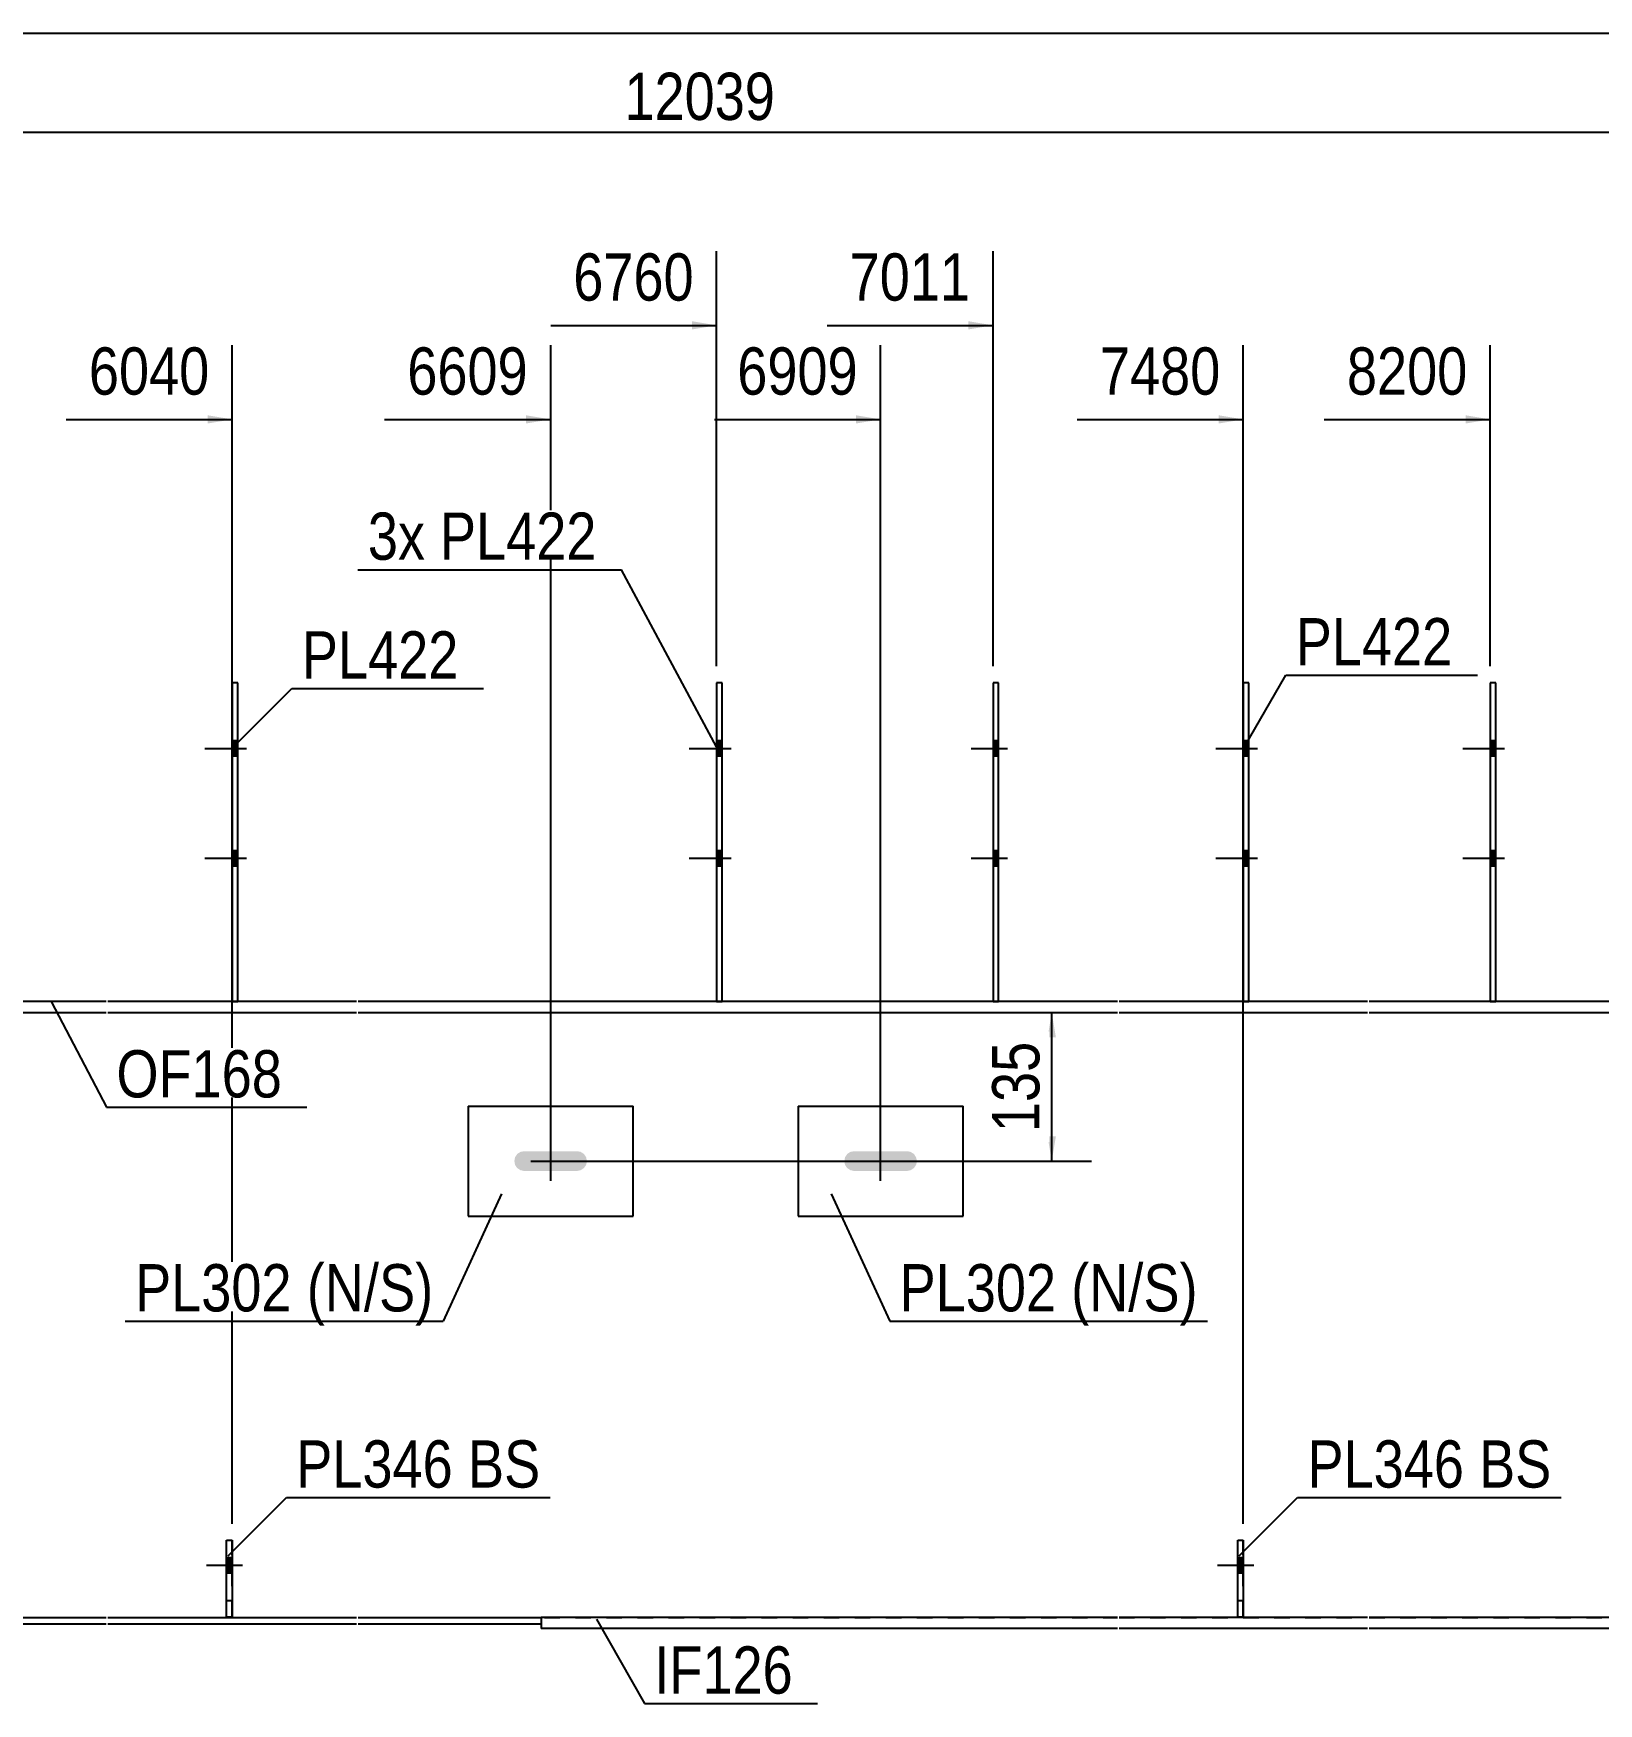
# Model space of a CAD drawing. Header units: millimetres. Extents: x -20 to 383, y -199 to 78.
# Drawn here: x 133.2 to 228, y -23.6 to 77.7 of the extents above; entities that cross this region are included whole.
import ezdxf

# ---------------------------------------------------------------- set-up
doc = ezdxf.new("R2010")
doc.units = ezdxf.units.MM
doc.linetypes.add('DXK_LINE_DOT1', pattern=[1.8814, 0.9407, -0.9407])
doc.linetypes.add('DXK_LINE_DOT2', pattern=[3.9198, 1.9599, -1.9599])
doc.styles.add('Arial Narrow', font='ARIALN.TTF', dxfattribs={"height": 0.2})

# ---------------------------------------------------------------- blocks, each defined once
blk = doc.blocks.new('Unknown-623588473-1210')
at = {"color": 5, "linetype": 'Continuous'}
blk.add_line((382.97, 77.69), (-17.03, 77.69), dxfattribs=at)
blk = doc.blocks.new('Part-623588473-1851 - 1523')
at = {"color": 2, "linetype": 'Continuous'}
for p, q in [((159.53, 12.67), (169.53, 12.67)), ((159.53, 12.67), (159.53, 6)), ((169.53, 6), (169.53, 12.67)), ((159.53, 6), (169.53, 6))]:
    blk.add_line(p, q, dxfattribs=at)
blk = doc.blocks.new('Part-623588473-1596 - 1523')
at = {"color": 2, "linetype": 'Continuous'}
for p, q in [((97.95, -18.73), (97.95, -18.33)), ((97.95, -18.33), (109.19, -18.33)), ((109.19, -18.73), (97.95, -18.73)), ((109.29, -18.33), (124.16, -18.33)), ((124.16, -18.73), (109.29, -18.73)), ((124.26, -18.33), (137.59, -18.33)), ((137.59, -18.73), (124.26, -18.73)), ((137.69, -18.33), (152.76, -18.33)), ((152.76, -18.73), (137.69, -18.73)), ((152.86, -18.33), (163.95, -18.33)), ((163.95, -18.73), (152.86, -18.73)), ((163.95, -18.33), (163.95, -18.73))]:
    blk.add_line(p, q, dxfattribs=at)
blk = doc.blocks.new('Part-623588473-2082 - 1523')
at = {"color": 2, "linetype": 'Continuous'}
for p, q in [((206.84, 38.33), (206.51, 38.33)), ((206.51, 38.33), (206.51, 19)), ((206.84, 19), (206.84, 38.33))]:
    blk.add_line(p, q, dxfattribs=at)
at = {"color": 7, "linetype": 'DXK_LINE_DOT1'}
blk.add_line((206.51, 19), (206.84, 19), dxfattribs=at)
blk = doc.blocks.new('Bolt-623588473-2252 - 1523')
at = {"linetype": 'Continuous'}
for points in [[(221.81, 33.87), (221.81, 34.8), (221.48, 34.8), (221.48, 33.87)], [(221.81, 33.87), (221.81, 34.8), (221.48, 34.8), (221.48, 33.87)], [(221.81, 27.2), (221.81, 28.13), (221.48, 28.13), (221.48, 27.2)], [(221.81, 27.2), (221.81, 28.13), (221.48, 28.13), (221.48, 27.2)]]:
    blk.add_hatch(color=3, dxfattribs=at).paths.add_polyline_path(points)
at = {"color": 3, "linetype": 'Continuous'}
for p, q in [((221.81, 34.8), (221.48, 34.8)), ((221.81, 34.8), (221.48, 34.8)), ((222.34, 34.33), (219.81, 34.33)), ((222.34, 34.33), (219.81, 34.33)), ((221.81, 33.87), (221.48, 33.87)), ((221.81, 33.87), (221.48, 33.87)), ((222.34, 27.67), (219.81, 27.67)), ((222.34, 27.67), (219.81, 27.67)), ((221.81, 28.13), (221.48, 28.13)), ((221.81, 28.13), (221.48, 28.13)), ((221.81, 27.2), (221.48, 27.2)), ((221.81, 27.2), (221.48, 27.2))]:
    blk.add_line(p, q, dxfattribs=at)
blk = doc.blocks.new('Part-623588473-1574 - 1523')
at = {"color": 2, "linetype": 'Continuous'}
for p, q in [((130.93, 19), (130.93, 18.33)), ((137.59, 19), (130.93, 19)), ((130.93, 18.33), (137.59, 18.33)), ((152.76, 19), (137.69, 19)), ((137.69, 18.33), (152.76, 18.33)), ((198.88, 19), (152.86, 19)), ((152.86, 18.33), (198.88, 18.33)), ((214.04, 19), (198.98, 19)), ((198.98, 18.33), (214.04, 18.33)), ((229.01, 19), (214.14, 19)), ((214.14, 18.33), (229.01, 18.33)), ((235.78, 19), (229.11, 19)), ((229.11, 18.33), (235.78, 18.33))]:
    blk.add_line(p, q, dxfattribs=at)
at = {"color": 7, "linetype": 'DXK_LINE_DOT1'}
blk.add_line((235.78, 18.33), (235.78, 19), dxfattribs=at)
blk = doc.blocks.new('Bolt-623588473-2145 - 1523')
at = {"linetype": 'Continuous'}
blk.add_hatch(color=3, dxfattribs=at).paths.add_polyline_path([(186.55, 8.91), (186.68, 9.1), (186.73, 9.33), (186.68, 9.56), (186.55, 9.76), (186.35, 9.89), (186.13, 9.93), (182.93, 9.93), (182.7, 9.89), (182.5, 9.76), (182.37, 9.56), (182.33, 9.33), (182.37, 9.1), (182.5, 8.91), (182.7, 8.78), (182.93, 8.73), (186.13, 8.73), (186.35, 8.78)])
at = {"color": 3, "linetype": 'Continuous'}
for p, q in [((184.53, 8.13), (184.53, 10.53)), ((183.33, 9.33), (185.73, 9.33))]:
    blk.add_line(p, q, dxfattribs=at)
blk = doc.blocks.new('Part-623588473-1645 - 1523')
at = {"color": 2, "linetype": 'Continuous'}
blk.add_line((84.52, 18.33), (84.52, -18.33), dxfattribs=at)
at = {"color": 7, "linetype": 'DXK_LINE_DOT1'}
for p, q in [((84.52, 18.33), (91.18, 18.33)), ((91.28, 18.33), (109.19, 18.33)), ((109.29, 18.33), (124.16, 18.33)), ((124.26, 18.33), (137.59, 18.33)), ((137.69, 18.33), (152.76, 18.33)), ((152.86, 18.33), (198.88, 18.33)), ((198.98, 18.33), (214.04, 18.33)), ((214.14, 18.33), (229.01, 18.33)), ((229.11, 18.33), (242.44, 18.33)), ((242.54, 18.33), (254.77, 18.33)), ((254.77, 18.33), (254.77, -18.33)), ((84.52, -18.33), (91.18, -18.33)), ((91.28, -18.33), (109.19, -18.33)), ((109.29, -18.33), (124.16, -18.33)), ((124.26, -18.33), (137.59, -18.33)), ((137.69, -18.33), (152.76, -18.33)), ((152.86, -18.33), (198.88, -18.33)), ((198.98, -18.33), (214.04, -18.33)), ((214.14, -18.33), (229.01, -18.33)), ((229.11, -18.33), (242.44, -18.33)), ((242.54, -18.33), (254.77, -18.33))]:
    blk.add_line(p, q, dxfattribs=at)
blk = doc.blocks.new('Part-623588473-1905 - 1523')
at = {"color": 2, "linetype": 'Continuous'}
for p, q in [((145.56, 38.33), (145.23, 38.33)), ((145.23, 38.33), (145.23, 19)), ((145.56, 19), (145.56, 38.33))]:
    blk.add_line(p, q, dxfattribs=at)
at = {"color": 7, "linetype": 'DXK_LINE_DOT1'}
blk.add_line((145.23, 19), (145.56, 19), dxfattribs=at)
blk = doc.blocks.new('Part-623588473-1846 - 1523')
at = {"color": 2, "linetype": 'Continuous'}
for p, q in [((179.53, 12.67), (189.53, 12.67)), ((179.53, 12.67), (179.53, 6)), ((189.53, 6), (189.53, 12.67)), ((179.53, 6), (189.53, 6))]:
    blk.add_line(p, q, dxfattribs=at)
blk = doc.blocks.new('Part-623588473-2087 - 1523')
at = {"color": 7, "linetype": 'DXK_LINE_DOT1'}
for p, q in [((206.18, -18.31), (206.18, -13.65)), ((206.18, -13.65), (206.51, -13.65)), ((206.51, -18.31), (206.51, -13.65)), ((206.18, -17.31), (206.51, -17.31)), ((206.51, -18.31), (206.18, -18.31))]:
    blk.add_line(p, q, dxfattribs=at)
blk = doc.blocks.new('Part-623588473-2052 - 1523')
at = {"color": 2, "linetype": 'Continuous'}
for p, q in [((144.89, -18.31), (144.89, -13.65)), ((144.89, -13.65), (145.23, -13.65)), ((145.23, -13.65), (145.23, -18.31)), ((145.23, -18.31), (144.89, -18.31))]:
    blk.add_line(p, q, dxfattribs=at)
blk = doc.blocks.new('Part-623588473-1937 - 1523')
at = {"color": 2, "linetype": 'Continuous'}
for p, q in [((221.81, 38.33), (221.48, 38.33)), ((221.48, 38.33), (221.48, 19)), ((221.81, 19), (221.81, 38.33))]:
    blk.add_line(p, q, dxfattribs=at)
at = {"color": 7, "linetype": 'DXK_LINE_DOT1'}
blk.add_line((221.48, 19), (221.81, 19), dxfattribs=at)
blk = doc.blocks.new('Part-623588473-2077 - 1523')
at = {"color": 2, "linetype": 'Continuous'}
for p, q in [((191.68, 38.33), (191.34, 38.33)), ((191.34, 38.33), (191.34, 19)), ((191.68, 19), (191.68, 38.33))]:
    blk.add_line(p, q, dxfattribs=at)
at = {"color": 7, "linetype": 'DXK_LINE_DOT1'}
blk.add_line((191.34, 19), (191.68, 19), dxfattribs=at)
blk = doc.blocks.new('Part-623588473-2008 - 1523')
at = {"color": 2, "linetype": 'Continuous'}
for p, q in [((198.88, -18.33), (163.95, -18.33)), ((163.95, -18.33), (163.95, -19)), ((198.88, -19), (163.95, -19)), ((214.04, -18.33), (198.98, -18.33)), ((214.04, -19), (198.98, -19)), ((229.01, -18.33), (214.14, -18.33)), ((229.01, -19), (214.14, -19)), ((242.44, -18.33), (229.11, -18.33)), ((242.44, -19), (229.11, -19)), ((254.77, -18.33), (242.54, -18.33)), ((254.74, -19), (242.54, -19)), ((261.43, -19.47), (254.74, -19)), ((254.77, -18.33), (261.43, -18.8)), ((261.53, -20.7), (268.27, -21.17)), ((268.22, -21.83), (261.53, -21.37))]:
    blk.add_line(p, q, dxfattribs=at)
at = {"color": 7, "linetype": 'DXK_LINE_DOT1'}
blk.add_line((268.27, -21.17), (268.22, -21.83), dxfattribs=at)
blk = doc.blocks.new('Part-623588473-2030 - 1523')
at = {"color": 7, "linetype": 'DXK_LINE_DOT1'}
for p, q in [((144.89, -18.31), (144.89, -13.65)), ((144.89, -13.65), (145.23, -13.65)), ((145.23, -18.31), (145.23, -13.65)), ((144.89, -17.31), (145.23, -17.31)), ((145.23, -18.31), (144.89, -18.31))]:
    blk.add_line(p, q, dxfattribs=at)
blk = doc.blocks.new('Part-623588473-2067 - 1523')
at = {"color": 2, "linetype": 'Continuous'}
for p, q in [((174.93, 38.33), (174.59, 38.33)), ((174.59, 38.33), (174.59, 19)), ((174.93, 19), (174.93, 38.33))]:
    blk.add_line(p, q, dxfattribs=at)
at = {"color": 7, "linetype": 'DXK_LINE_DOT1'}
blk.add_line((174.59, 19), (174.93, 19), dxfattribs=at)
blk = doc.blocks.new('Part-623588473-2092 - 1523')
at = {"color": 2, "linetype": 'Continuous'}
for p, q in [((206.18, -18.31), (206.18, -13.65)), ((206.18, -13.65), (206.51, -13.65)), ((206.51, -13.65), (206.51, -18.31)), ((206.51, -18.31), (206.18, -18.31))]:
    blk.add_line(p, q, dxfattribs=at)
blk = doc.blocks.new('Bolt-623588473-2146 - 1523')
at = {"linetype": 'Continuous'}
blk.add_hatch(color=3, dxfattribs=at).paths.add_polyline_path([(166.55, 8.91), (166.68, 9.1), (166.73, 9.33), (166.68, 9.56), (166.55, 9.76), (166.35, 9.89), (166.13, 9.93), (162.93, 9.93), (162.7, 9.89), (162.5, 9.76), (162.37, 9.56), (162.33, 9.33), (162.37, 9.1), (162.5, 8.91), (162.7, 8.78), (162.93, 8.73), (166.13, 8.73), (166.35, 8.78)])
at = {"color": 3, "linetype": 'Continuous'}
for p, q in [((164.53, 8.13), (164.53, 10.53)), ((163.33, 9.33), (165.73, 9.33))]:
    blk.add_line(p, q, dxfattribs=at)
blk = doc.blocks.new('Bolt-623588473-2239 - 1523')
at = {"linetype": 'Continuous'}
blk.add_hatch(color=3, dxfattribs=at).paths.add_polyline_path([(206.51, -15.65), (206.51, -14.71), (206.18, -14.71), (206.18, -15.65)])
at = {"color": 3, "linetype": 'Continuous'}
for p, q in [((207.14, -15.18), (204.94, -15.18)), ((206.51, -14.71), (206.18, -14.71)), ((206.51, -15.65), (206.18, -15.65))]:
    blk.add_line(p, q, dxfattribs=at)
blk = doc.blocks.new('Bolt-623588473-2240 - 1523')
at = {"color": 3, "linetype": 'DXK_LINE_DOT2'}
for p, q in [((207.14, -15.18), (204.94, -15.18)), ((206.51, -14.71), (206.18, -14.71)), ((206.51, -15.65), (206.18, -15.65))]:
    blk.add_line(p, q, dxfattribs=at)
blk = doc.blocks.new('Bolt-623588473-2241 - 1523')
at = {"linetype": 'Continuous'}
for points in [[(206.84, 33.87), (206.84, 34.8), (206.51, 34.8), (206.51, 33.87)], [(206.84, 33.87), (206.84, 34.8), (206.51, 34.8), (206.51, 33.87)], [(206.84, 27.2), (206.84, 28.13), (206.51, 28.13), (206.51, 27.2)], [(206.84, 27.2), (206.84, 28.13), (206.51, 28.13), (206.51, 27.2)]]:
    blk.add_hatch(color=3, dxfattribs=at).paths.add_polyline_path(points)
at = {"color": 3, "linetype": 'Continuous'}
for p, q in [((206.84, 34.8), (206.51, 34.8)), ((206.84, 34.8), (206.51, 34.8)), ((207.38, 34.33), (204.84, 34.33)), ((207.38, 34.33), (204.84, 34.33)), ((206.84, 33.87), (206.51, 33.87)), ((206.84, 33.87), (206.51, 33.87)), ((207.38, 27.67), (204.84, 27.67)), ((207.38, 27.67), (204.84, 27.67)), ((206.84, 28.13), (206.51, 28.13)), ((206.84, 28.13), (206.51, 28.13)), ((206.84, 27.2), (206.51, 27.2)), ((206.84, 27.2), (206.51, 27.2))]:
    blk.add_line(p, q, dxfattribs=at)
blk = doc.blocks.new('Bolt-623588473-2242 - 1523')
at = {"linetype": 'Continuous'}
for points in [[(191.68, 33.87), (191.68, 34.8), (191.34, 34.8), (191.34, 33.87)], [(191.68, 33.87), (191.68, 34.8), (191.34, 34.8), (191.34, 33.87)], [(191.68, 27.2), (191.68, 28.13), (191.34, 28.13), (191.34, 27.2)], [(191.68, 27.2), (191.68, 28.13), (191.34, 28.13), (191.34, 27.2)]]:
    blk.add_hatch(color=3, dxfattribs=at).paths.add_polyline_path(points)
at = {"color": 3, "linetype": 'Continuous'}
for p, q in [((191.68, 34.8), (191.34, 34.8)), ((191.68, 34.8), (191.34, 34.8)), ((192.21, 34.33), (190.01, 34.33)), ((192.21, 34.33), (190.01, 34.33)), ((191.68, 33.87), (191.34, 33.87)), ((191.68, 33.87), (191.34, 33.87)), ((192.21, 27.67), (190.01, 27.67)), ((192.21, 27.67), (190.01, 27.67)), ((191.68, 28.13), (191.34, 28.13)), ((191.68, 28.13), (191.34, 28.13)), ((191.68, 27.2), (191.34, 27.2)), ((191.68, 27.2), (191.34, 27.2))]:
    blk.add_line(p, q, dxfattribs=at)
blk = doc.blocks.new('Bolt-623588473-2244 - 1523')
at = {"linetype": 'Continuous'}
for points in [[(174.93, 33.87), (174.93, 34.8), (174.59, 34.8), (174.59, 33.87)], [(174.93, 33.87), (174.93, 34.8), (174.59, 34.8), (174.59, 33.87)], [(174.93, 27.2), (174.93, 28.13), (174.59, 28.13), (174.59, 27.2)], [(174.93, 27.2), (174.93, 28.13), (174.59, 28.13), (174.59, 27.2)]]:
    blk.add_hatch(color=3, dxfattribs=at).paths.add_polyline_path(points)
at = {"color": 3, "linetype": 'Continuous'}
for p, q in [((174.93, 34.8), (174.59, 34.8)), ((174.93, 34.8), (174.59, 34.8)), ((175.46, 34.33), (172.93, 34.33)), ((175.46, 34.33), (172.93, 34.33)), ((174.93, 33.87), (174.59, 33.87)), ((174.93, 33.87), (174.59, 33.87)), ((175.46, 27.67), (172.93, 27.67)), ((175.46, 27.67), (172.93, 27.67)), ((174.93, 28.13), (174.59, 28.13)), ((174.93, 28.13), (174.59, 28.13)), ((174.93, 27.2), (174.59, 27.2)), ((174.93, 27.2), (174.59, 27.2))]:
    blk.add_line(p, q, dxfattribs=at)
blk = doc.blocks.new('Bolt-623588473-2247 - 1523')
at = {"linetype": 'Continuous'}
blk.add_hatch(color=3, dxfattribs=at).paths.add_polyline_path([(145.23, -15.65), (145.23, -14.71), (144.89, -14.71), (144.89, -15.65)])
at = {"color": 3, "linetype": 'Continuous'}
for p, q in [((145.86, -15.18), (143.66, -15.18)), ((145.23, -14.71), (144.89, -14.71)), ((145.23, -15.65), (144.89, -15.65))]:
    blk.add_line(p, q, dxfattribs=at)
blk = doc.blocks.new('Bolt-623588473-2248 - 1523')
at = {"color": 3, "linetype": 'DXK_LINE_DOT2'}
for p, q in [((145.86, -15.18), (143.66, -15.18)), ((145.23, -14.71), (144.89, -14.71)), ((145.23, -15.65), (144.89, -15.65))]:
    blk.add_line(p, q, dxfattribs=at)
blk = doc.blocks.new('Bolt-623588473-2255 - 1523')
at = {"linetype": 'Continuous'}
for points in [[(145.56, 33.87), (145.56, 34.8), (145.23, 34.8), (145.23, 33.87)], [(145.56, 33.87), (145.56, 34.8), (145.23, 34.8), (145.23, 33.87)], [(145.56, 27.2), (145.56, 28.13), (145.23, 28.13), (145.23, 27.2)], [(145.56, 27.2), (145.56, 28.13), (145.23, 28.13), (145.23, 27.2)]]:
    blk.add_hatch(color=3, dxfattribs=at).paths.add_polyline_path(points)
at = {"color": 3, "linetype": 'Continuous'}
for p, q in [((145.56, 34.8), (145.23, 34.8)), ((145.56, 34.8), (145.23, 34.8)), ((146.09, 34.33), (143.56, 34.33)), ((146.09, 34.33), (143.56, 34.33)), ((145.56, 33.87), (145.23, 33.87)), ((145.56, 33.87), (145.23, 33.87)), ((146.09, 27.67), (143.56, 27.67)), ((146.09, 27.67), (143.56, 27.67)), ((145.56, 28.13), (145.23, 28.13)), ((145.56, 28.13), (145.23, 28.13)), ((145.56, 27.2), (145.23, 27.2)), ((145.56, 27.2), (145.23, 27.2))]:
    blk.add_line(p, q, dxfattribs=at)
blk = doc.blocks.new('StraightDimension-623588473-7016 - 1523')
at = {"linetype": 'Continuous'}
blk.add_hatch(color=7, dxfattribs=at).paths.add_polyline_path([(173.09, 60.24), (174.59, 59.99), (173.09, 59.74)])
at = {"color": 7, "linetype": 'Continuous'}
for p, q in [((174.59, 39.33), (174.59, 64.49)), ((164.53, 59.99), (174.59, 59.99))]:
    blk.add_line(p, q, dxfattribs=at)
at = {"color": 0}
blk.add_wipeout([(173.82, 60.89), (173.82, 65.09), (165.3, 65.09), (165.3, 60.89)], dxfattribs=at)
at = {"color": 3, "style": 'Arial Narrow'}
blk.add_text('6760', height=2.863, dxfattribs=at).set_placement((165.9, 61.49))
blk = doc.blocks.new('StraightDimension-623588473-2585 - 1523')
at = {"linetype": 'Continuous'}
for points in [[(194.65, 16.83), (194.9, 18.33), (195.15, 16.83)], [(195.15, 10.83), (194.9, 9.33), (194.65, 10.83)]]:
    blk.add_hatch(color=7, dxfattribs=at).paths.add_polyline_path(points)
at = {"color": 7, "linetype": 'Continuous'}
for p, q in [((190.65, 18.33), (197.3, 18.33)), ((194.9, 9.33), (194.9, 18.33)), ((165.53, 9.33), (197.3, 9.33))]:
    blk.add_line(p, q, dxfattribs=at)
at = {"color": 0}
blk.add_wipeout([(194.75, 17.18), (190.55, 17.18), (190.55, 10.49), (194.75, 10.49)], dxfattribs=at)
at = {"color": 3, "style": 'Arial Narrow'}
blk.add_text('135', height=2.863, rotation=90.0002, dxfattribs=at).set_placement((194.15, 11.09))
blk = doc.blocks.new('StraightDimension-623588473-2906 - 1523')
at = {"color": 7, "linetype": 'Continuous'}
blk.add_line((-1.33, 71.69), (348.48, 71.69), dxfattribs=at)
at = {"color": 0}
blk.add_wipeout([(178.74, 71.84), (178.74, 76.04), (168.4, 76.04), (168.4, 71.84)], dxfattribs=at)
at = {"color": 3, "style": 'Arial Narrow'}
blk.add_text('12039', height=2.863, dxfattribs=at).set_placement((169, 72.44))
blk = doc.blocks.new('StraightDimension-623588473-7012 - 1523')
at = {"linetype": 'Continuous'}
blk.add_hatch(color=7, dxfattribs=at).paths.add_polyline_path([(219.98, 54.54), (221.48, 54.29), (219.98, 54.04)])
at = {"color": 7, "linetype": 'Continuous'}
for p, q in [((221.48, 39.33), (221.48, 58.79)), ((211.41, 54.29), (221.48, 54.29))]:
    blk.add_line(p, q, dxfattribs=at)
at = {"color": 0}
blk.add_wipeout([(220.7, 55.19), (220.7, 59.39), (212.19, 59.39), (212.19, 55.19)], dxfattribs=at)
at = {"color": 3, "style": 'Arial Narrow'}
blk.add_text('8200', height=2.863, dxfattribs=at).set_placement((212.79, 55.79))
blk = doc.blocks.new('StraightDimension-623588473-7013 - 1523')
at = {"linetype": 'Continuous'}
blk.add_hatch(color=7, dxfattribs=at).paths.add_polyline_path([(205.01, 54.54), (206.51, 54.29), (205.01, 54.04)])
at = {"color": 7, "linetype": 'Continuous'}
for p, q in [((206.51, -12.65), (206.51, 58.79)), ((196.45, 54.29), (206.51, 54.29))]:
    blk.add_line(p, q, dxfattribs=at)
at = {"color": 0}
blk.add_wipeout([(205.73, 55.19), (205.73, 59.39), (197.22, 59.39), (197.22, 55.19)], dxfattribs=at)
at = {"color": 3, "style": 'Arial Narrow'}
blk.add_text('7480', height=2.863, dxfattribs=at).set_placement((197.82, 55.79))
blk = doc.blocks.new('StraightDimension-623588473-7014 - 1523')
at = {"linetype": 'Continuous'}
blk.add_hatch(color=7, dxfattribs=at).paths.add_polyline_path([(189.84, 60.24), (191.34, 59.99), (189.84, 59.74)])
at = {"color": 7, "linetype": 'Continuous'}
for p, q in [((191.34, 39.33), (191.34, 64.49)), ((181.28, 59.99), (191.34, 59.99))]:
    blk.add_line(p, q, dxfattribs=at)
at = {"color": 0}
blk.add_wipeout([(190.57, 60.89), (190.57, 65.09), (182.05, 65.09), (182.05, 60.89)], dxfattribs=at)
at = {"color": 3, "style": 'Arial Narrow'}
blk.add_text('7011', height=2.863, dxfattribs=at).set_placement((182.65, 61.49))
blk = doc.blocks.new('StraightDimension-623588473-7015 - 1523')
at = {"linetype": 'Continuous'}
blk.add_hatch(color=7, dxfattribs=at).paths.add_polyline_path([(183.03, 54.54), (184.53, 54.29), (183.03, 54.04)])
at = {"color": 7, "linetype": 'Continuous'}
for p, q in [((184.53, 10.33), (184.53, 58.79)), ((174.46, 54.29), (184.53, 54.29))]:
    blk.add_line(p, q, dxfattribs=at)
at = {"color": 0}
blk.add_wipeout([(183.75, 55.19), (183.75, 59.39), (175.24, 59.39), (175.24, 55.19)], dxfattribs=at)
at = {"color": 3, "style": 'Arial Narrow'}
blk.add_text('6909', height=2.863, dxfattribs=at).set_placement((175.84, 55.79))
blk = doc.blocks.new('StraightDimension-623588473-7017 - 1523')
at = {"linetype": 'Continuous'}
blk.add_hatch(color=7, dxfattribs=at).paths.add_polyline_path([(163.03, 54.54), (164.53, 54.29), (163.03, 54.04)])
at = {"color": 7, "linetype": 'Continuous'}
for p, q in [((164.53, 10.33), (164.53, 58.79)), ((154.46, 54.29), (164.53, 54.29))]:
    blk.add_line(p, q, dxfattribs=at)
at = {"color": 0}
blk.add_wipeout([(163.75, 55.19), (163.75, 59.39), (155.24, 59.39), (155.24, 55.19)], dxfattribs=at)
at = {"color": 3, "style": 'Arial Narrow'}
blk.add_text('6609', height=2.863, dxfattribs=at).set_placement((155.84, 55.79))
blk = doc.blocks.new('StraightDimension-623588473-7018 - 1523')
at = {"linetype": 'Continuous'}
blk.add_hatch(color=7, dxfattribs=at).paths.add_polyline_path([(143.73, 54.54), (145.23, 54.29), (143.73, 54.04)])
at = {"color": 7, "linetype": 'Continuous'}
for p, q in [((145.23, -12.65), (145.23, 58.79)), ((135.16, 54.29), (145.23, 54.29))]:
    blk.add_line(p, q, dxfattribs=at)
at = {"color": 0}
blk.add_wipeout([(144.45, 55.19), (144.45, 59.39), (135.94, 59.39), (135.94, 55.19)], dxfattribs=at)
at = {"color": 3, "style": 'Arial Narrow'}
blk.add_text('6040', height=2.863, dxfattribs=at).set_placement((136.54, 55.79))
blk = doc.blocks.new('Mark-623588473-2078 - 1523')
at = {"color": 7, "linetype": 'Continuous'}
for p, q in [((206.59, 34.45), (209.09, 38.78)), ((209.09, 38.78), (220.7, 38.78))]:
    blk.add_line(p, q, dxfattribs=at)
at = {"color": 0}
blk.add_wipeout([(219.2, 39.38), (219.2, 42.38), (209.69, 42.38), (209.69, 39.38)], dxfattribs=at)
blk.add_wipeout([(219.2, 39.38), (219.2, 42.38), (209.69, 42.38), (209.69, 39.38)], dxfattribs=at)
at = {"color": 3, "style": 'Arial Narrow'}
blk.add_text('PL422', height=2.863, dxfattribs=at).set_placement((209.69, 39.38))
blk = doc.blocks.new('Mark-623588473-1570 - 1523')
at = {"color": 7, "linetype": 'Continuous'}
for p, q in [((134.27, 18.96), (137.61, 12.59)), ((137.61, 12.59), (149.76, 12.59))]:
    blk.add_line(p, q, dxfattribs=at)
at = {"color": 0}
blk.add_wipeout([(148.26, 13.19), (148.26, 16.19), (138.21, 16.19), (138.21, 13.19)], dxfattribs=at)
blk.add_wipeout([(148.26, 13.19), (148.26, 16.19), (138.21, 16.19), (138.21, 13.19)], dxfattribs=at)
at = {"color": 3, "style": 'Arial Narrow'}
blk.add_text('OF168', height=2.863, dxfattribs=at).set_placement((138.21, 13.19))
blk = doc.blocks.new('Mark-623588473-1901 - 1523')
at = {"color": 7, "linetype": 'Continuous'}
for p, q in [((145.31, 34.45), (148.85, 37.98)), ((148.85, 37.98), (160.45, 37.98))]:
    blk.add_line(p, q, dxfattribs=at)
at = {"color": 0}
blk.add_wipeout([(158.95, 38.58), (158.95, 41.58), (149.45, 41.58), (149.45, 38.58)], dxfattribs=at)
blk.add_wipeout([(158.95, 38.58), (158.95, 41.58), (149.45, 41.58), (149.45, 38.58)], dxfattribs=at)
at = {"color": 3, "style": 'Arial Narrow'}
blk.add_text('PL422', height=2.863, dxfattribs=at).set_placement((149.45, 38.58))
blk = doc.blocks.new('Mark-623588473-2004 - 1523')
at = {"color": 7, "linetype": 'Continuous'}
for p, q in [((167.3, -18.44), (170.21, -23.55)), ((170.21, -23.55), (180.71, -23.55))]:
    blk.add_line(p, q, dxfattribs=at)
at = {"color": 0}
blk.add_wipeout([(179.21, -22.95), (179.21, -19.95), (170.81, -19.95), (170.81, -22.95)], dxfattribs=at)
blk.add_wipeout([(179.21, -22.95), (179.21, -19.95), (170.81, -19.95), (170.81, -22.95)], dxfattribs=at)
at = {"color": 3, "style": 'Arial Narrow'}
blk.add_text('IF126', height=2.863, dxfattribs=at).set_placement((170.81, -22.95))
blk = doc.blocks.new('Mark-623588473-1842 - 1523')
at = {"color": 7, "linetype": 'Continuous'}
for p, q in [((181.54, 7.35), (185.08, -0.38)), ((185.08, -0.38), (204.35, -0.38))]:
    blk.add_line(p, q, dxfattribs=at)
at = {"color": 0}
for points in [[(195.18, 0.22), (195.18, 3.22), (185.68, 3.22), (185.68, 0.22)], [(203.75, 0.22), (203.75, 3.22), (196.08, 3.22), (196.08, 0.22)]]:
    blk.add_wipeout(points, dxfattribs=at)
for points in [[(195.18, 0.22), (195.18, 3.22), (185.68, 3.22), (185.68, 0.22)], [(203.75, 0.22), (203.75, 3.22), (196.08, 3.22), (196.08, 0.22)]]:
    blk.add_wipeout(points, dxfattribs=at)
at = {"color": 3, "style": 'Arial Narrow'}
for s, p in [('PL302', (185.68, 0.22)), ('(N/', (196.08, 0.22)), ('S)', (200.46, 0.22))]:
    blk.add_text(s, height=2.863, dxfattribs=at).set_placement(p)
blk = doc.blocks.new('Mark-623588473-1847 - 1523')
at = {"color": 7, "linetype": 'Continuous'}
for p in [(161.54, 7.35), (138.74, -0.38)]:
    blk.add_line(p, (158.01, -0.38), dxfattribs=at)
at = {"color": 0}
for points in [[(148.85, 0.22), (148.85, 3.22), (139.34, 3.22), (139.34, 0.22)], [(157.41, 0.22), (157.41, 3.22), (149.75, 3.22), (149.75, 0.22)]]:
    blk.add_wipeout(points, dxfattribs=at)
for points in [[(148.85, 0.22), (148.85, 3.22), (139.34, 3.22), (139.34, 0.22)], [(157.41, 0.22), (157.41, 3.22), (149.75, 3.22), (149.75, 0.22)]]:
    blk.add_wipeout(points, dxfattribs=at)
at = {"color": 3, "style": 'Arial Narrow'}
for s, p in [('PL302', (139.34, 0.22)), ('(N/', (149.75, 0.22)), ('S)', (154.13, 0.22))]:
    blk.add_text(s, height=2.863, dxfattribs=at).set_placement(p)
blk = doc.blocks.new('MarkSet-623588473-2941 - 1523')
at = {"color": 7, "linetype": 'Continuous'}
for p, q in [((206.26, -14.6), (209.8, -11.06)), ((209.8, -11.06), (225.78, -11.06))]:
    blk.add_line(p, q, dxfattribs=at)
at = {"color": 0}
for points in [[(219.9, -10.46), (219.9, -7.46), (210.4, -7.46), (210.4, -10.46)], [(225.18, -10.46), (225.18, -7.46), (220.8, -7.46), (220.8, -10.46)]]:
    blk.add_wipeout(points, dxfattribs=at)
for points in [[(219.9, -10.46), (219.9, -7.46), (210.4, -7.46), (210.4, -10.46)], [(225.18, -10.46), (225.18, -7.46), (220.8, -7.46), (220.8, -10.46)]]:
    blk.add_wipeout(points, dxfattribs=at)
at = {"color": 3, "style": 'Arial Narrow'}
for s, p in [('PL346', (210.4, -10.46)), ('BS', (220.8, -10.46))]:
    blk.add_text(s, height=2.863, dxfattribs=at).set_placement(p)
blk = doc.blocks.new('MarkSet-623588473-2947 - 1523')
at = {"color": 7, "linetype": 'Continuous'}
for p, q in [((144.98, -14.6), (148.51, -11.06)), ((148.51, -11.06), (164.5, -11.06))]:
    blk.add_line(p, q, dxfattribs=at)
at = {"color": 0}
for points in [[(158.62, -10.46), (158.62, -7.46), (149.11, -7.46), (149.11, -10.46)], [(163.9, -10.46), (163.9, -7.46), (159.52, -7.46), (159.52, -10.46)]]:
    blk.add_wipeout(points, dxfattribs=at)
for points in [[(158.62, -10.46), (158.62, -7.46), (149.11, -7.46), (149.11, -10.46)], [(163.9, -10.46), (163.9, -7.46), (159.52, -7.46), (159.52, -10.46)]]:
    blk.add_wipeout(points, dxfattribs=at)
at = {"color": 3, "style": 'Arial Narrow'}
for s, p in [('PL346', (149.11, -10.46)), ('BS', (159.52, -10.46))]:
    blk.add_text(s, height=2.863, dxfattribs=at).set_placement(p)
blk = doc.blocks.new('MarkSet-623588473-3015 - 1523')
at = {"color": 7, "linetype": 'Continuous'}
for p in [(152.85, 45.18), (174.59, 34.44)]:
    blk.add_line(p, (168.83, 45.18), dxfattribs=at)
at = {"color": 0}
for points in [[(156.92, 45.78), (156.92, 48.78), (153.45, 48.78), (153.45, 45.78)], [(167.33, 45.78), (167.33, 48.78), (157.82, 48.78), (157.82, 45.78)]]:
    blk.add_wipeout(points, dxfattribs=at)
for points in [[(156.92, 45.78), (156.92, 48.78), (153.45, 48.78), (153.45, 45.78)], [(167.33, 45.78), (167.33, 48.78), (157.82, 48.78), (157.82, 45.78)]]:
    blk.add_wipeout(points, dxfattribs=at)
at = {"color": 3, "style": 'Arial Narrow'}
for s, p in [('3x', (153.45, 45.78)), ('PL422', (157.82, 45.78))]:
    blk.add_text(s, height=2.863, dxfattribs=at).set_placement(p)

msp = doc.modelspace()

# ---------------------------------------------------------------- block references
for name in ['Unknown-623588473-1210', 'Part-623588473-1905 - 1523', 'Part-623588473-2067 - 1523', 'Part-623588473-2077 - 1523', 'Part-623588473-2082 - 1523', 'Part-623588473-1937 - 1523', 'Bolt-623588473-2255 - 1523', 'Bolt-623588473-2244 - 1523', 'Bolt-623588473-2242 - 1523', 'Bolt-623588473-2241 - 1523', 'Bolt-623588473-2252 - 1523', 'Part-623588473-1645 - 1523', 'Part-623588473-1574 - 1523', 'Part-623588473-1851 - 1523', 'Part-623588473-1846 - 1523', 'Bolt-623588473-2146 - 1523', 'Bolt-623588473-2145 - 1523', 'Part-623588473-2052 - 1523', 'Part-623588473-2030 - 1523', 'Part-623588473-2087 - 1523', 'Part-623588473-2092 - 1523', 'Bolt-623588473-2247 - 1523', 'Bolt-623588473-2248 - 1523', 'Bolt-623588473-2239 - 1523', 'Bolt-623588473-2240 - 1523', 'Part-623588473-1596 - 1523', 'Part-623588473-2008 - 1523']:
    msp.add_blockref(name, (0, 0))

# ---------------------------------------------------------------- next in the draw order: block references
for name in ['StraightDimension-623588473-7016 - 1523', 'StraightDimension-623588473-2585 - 1523', 'Mark-623588473-2004 - 1523']:
    msp.add_blockref(name, (0, 0))

# ---------------------------------------------------------------- next in the draw order: block references
msp.add_blockref('StraightDimension-623588473-2906 - 1523', (0, 0))

# ---------------------------------------------------------------- next in the draw order: block references
for name in ['StraightDimension-623588473-7014 - 1523', 'StraightDimension-623588473-7018 - 1523', 'StraightDimension-623588473-7017 - 1523', 'StraightDimension-623588473-7013 - 1523', 'StraightDimension-623588473-7012 - 1523']:
    msp.add_blockref(name, (0, 0))

# ---------------------------------------------------------------- next in the draw order: block references
for name in ['StraightDimension-623588473-7015 - 1523', 'Mark-623588473-1901 - 1523', 'Mark-623588473-2078 - 1523', 'Mark-623588473-1570 - 1523', 'Mark-623588473-1847 - 1523', 'Mark-623588473-1842 - 1523', 'MarkSet-623588473-2947 - 1523', 'MarkSet-623588473-2941 - 1523']:
    msp.add_blockref(name, (0, 0))

# ---------------------------------------------------------------- next in the draw order: block references
msp.add_blockref('MarkSet-623588473-3015 - 1523', (0, 0))

doc.saveas('drawing.dxf')
